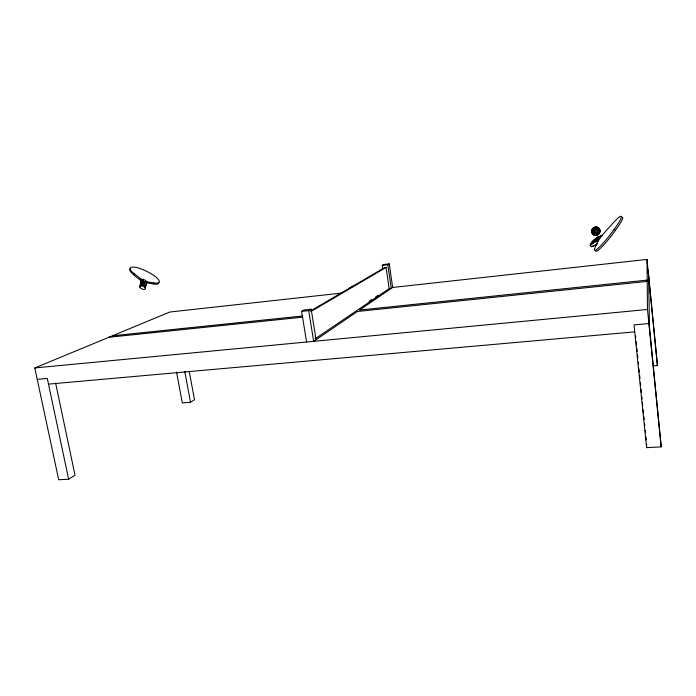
<?xml version="1.0" encoding="UTF-8"?>
<svg xmlns="http://www.w3.org/2000/svg" width="696" height="696" viewBox="0 0 696 696"><rect width="100%" height="100%" fill="white"/><g stroke="black" fill="none" stroke-linecap="round" stroke-linejoin="round"><path stroke-width="1.04" d="M590.469 243.835L592.374 241.19L597.377 237.301L602.362 235.265L600.552 236.005L598.603 238.728L598.447 240.694L590.46 243.826L590.208 245.671L591.617 246.715L596.368 244.766L597.699 243.504M145.516 288.222L144.559 287.039L146.325 284.281L145.568 280.445L146.464 281.697L146.325 284.281L144.899 289.44L143.324 289.475L140.783 288.309L139.818 287.117L141.488 279.409L143.08 279.296L145.56 280.453M144.507 283.916L142.758 283.35L143.341 283.472M144.62 283.228L142.288 282.158M144.698 282.68L143.028 281.697L144.751 282.35M142.689 284.099L143.55 284.003L144.986 285.151L142.054 284.107L144.142 285.404L142.567 284.177M591.852 230.115C593.471 228.305 600.152 230.341 599.43 232.76A4.098 3.784 69.4 0 1 594.836 235.013A4.098 3.784 69.4 0 1 592.078 230.219A4.098 3.784 69.4 0 1 596.194 227.14M139.818 287.117L141.488 279.409L133.945 273.519A15.138 4.237 26.2 0 1 131.622 267.168A15.138 4.237 26.2 0 1 145.507 270.805A15.129 4.228 26.2 0 1 158.444 279.583A15.129 4.228 26.2 0 1 154.643 283.072L146.464 281.697L145.942 282.724L154.129 284.081A15.121 4.246 26.2 0 0 158.819 282.802M140.966 280.436L135.007 276.051L134.067 274.998L134.58 273.972M140.131 280.053L140.653 279.026M146.769 283.107L147.291 282.08M153.451 283.933L153.964 282.915M596.916 227.836L597.333 227.261L594.297 234.926M595.15 239.876L595.445 239.433L593.323 241.695M143.08 279.296L141.288 281.976L142.01 285.873L144.55 287.039M594.219 240.451L594.819 239.815L593.914 241.399L596.255 238.545M594.236 240.677L594.41 240.25M597.098 238.737L596.141 239.972L597.429 238.189L596.011 240.39L598.238 237.675L597.029 238.919M593.827 240.468C596.054 237.71 590.826 244.374 593.523 241.251M594.071 240.981L593.497 241.451M594.019 240.381L597.368 237.292L600.561 236.014M590.208 245.671L598.603 238.728M653.379 365.896L657.381 365.583L657.259 363.042L646.993 259.425L392.675 287.457L359.536 310.059L647.193 280.105M315.201 338.743L389.168 288.657L391.265 288.422L387.803 264.715L389.247 263.88L392.675 287.457M369.202 301.342L371.864 299.55M375.405 297.166L378.058 295.374M341.962 293.051L169.833 312.025L34.8 367.949L58.699 479.762L68.643 479.222L75.011 475.203L55.654 383.218M176.532 372.055L182.326 402.923L190.521 402.279L194.489 399.774L189.19 371.185M594.419 240.085L592.792 242.443M597.011 238.45L595.837 240.163M348.748 288.605L353.185 286.004M310.834 311.599L386.062 267.421L389.168 288.657M310.964 310.703L384.688 267.586L386.062 267.421M306.588 342.014L301.603 311.399L308.702 310.651L311.155 309.224L316.062 339.7M301.603 311.399L304.1 309.972L311.155 309.224M382.704 268.595L382.226 265.367L383.696 264.532L389.247 263.88M591.617 246.715L596.368 244.766M143.245 282.593L144.211 283.037M143.011 282.489L144.446 283.15M598.838 232.89L599.43 232.76M382.226 265.367L387.803 264.715M112.474 335.785L302.534 315.993M108.933 337.255L302.734 317.15M647.21 281.41L357.474 311.469L313.661 341.336L308.702 310.651M34.8 367.949L647.48 309.485L646.993 259.425M37.236 379.346L47.293 378.424L68.643 479.222M48.502 384.122L634.735 331.861M646.61 447.667L661.2 446.875L648.837 320.691L648.881 323.536L634.013 324.893L646.61 447.667L646.601 444.135M140.435 285.899L142.019 285.873M143.794 282.002L143.454 282.106M143.837 284.246C140.679 283.107 144.916 284.899 144.316 283.925M143.794 284.046L143.393 283.498M134.067 274.998L133.423 274.537A15.138 4.246 26.2 0 1 130.439 268.421M614.116 229.402A20.367 2.601 -51.7 0 1 599.299 247.132A20.367 2.601 -51.7 0 1 595.089 247.628C598.142 238.597 605.398 231.655 611.636 224.643A20.367 2.601 -51.6 0 1 621.38 216.439A20.367 2.601 -51.6 0 1 614.116 229.402L615.412 230.367A20.367 2.636 -51.6 0 1 602.014 246.671A20.367 2.636 -51.6 0 1 595.689 250.464M144.081 283.811L143.62 283.603M184.753 371.316L190.521 402.279M635.544 335.394L635.761 337.551M636.205 341.866L636.535 345.103M636.866 348.339L637.197 351.576M637.536 354.803L637.867 358.04M638.31 362.355L638.528 364.513M638.971 368.828L639.302 372.064M639.633 375.301L639.963 378.537M640.407 382.852L640.625 385.01M641.068 389.325L641.399 392.561M641.842 396.877L642.069 399.025M642.399 402.262L642.73 405.498M643.174 409.814L643.504 413.05M643.835 416.286L644.165 419.523M644.609 423.838L644.827 425.995M645.27 430.311L645.497 432.468M645.94 436.784L646.271 440.02M657.381 365.583L648.037 269.961M647.48 309.485L661.2 446.875M648.594 276.877L649.525 327.599M596.663 227.74A4.176 1.366 -63.7 0 1 598.029 228.932A4.176 1.366 -63.7 0 1 595.785 233.812A4.176 1.366 -63.7 0 1 593.653 234.282M597.899 228.001A4.115 3.28 87.5 0 0 597.168 227.427A4.193 2.279 -57.4 0 1 598.699 230.245A4.193 2.279 -57.4 0 1 595.515 234.569A4.193 2.279 -57.4 0 1 592.896 233.238M596.107 227.2A4.159 3.958 16.5 0 0 591.983 232.507A4.159 3.958 16.5 0 0 598.847 233.978A4.159 3.958 16.5 0 0 597.168 227.427A4.211 3.019 -48.5 0 1 599.299 231.02A4.211 3.019 -48.5 0 1 595.123 234.865A4.211 3.019 -48.5 0 1 592.287 231.925M599.317 229.654A4.098 3.784 69.4 0 0 597.168 227.427A4.237 3.55 -34.8 0 1 599.648 231.794A4.237 3.55 -34.8 0 1 594.523 234.891A4.237 3.55 -34.8 0 1 592.052 230.515M597.168 227.427A4.237 3.845 -14.7 0 1 599.717 232.516A4.237 3.845 -14.7 0 1 593.853 234.648A4.237 3.845 -14.7 0 1 592.331 229.184M593.044 228.392A4.237 3.845 -14.7 0 1 594.993 227.409M599.613 230.68A4.098 3.784 69.4 0 1 599.648 231.742M597.777 234.517A4.115 3.28 87.5 0 1 592.644 232.046A4.115 3.28 87.5 0 1 596.35 227.105M596.472 235.022A4.133 2.558 -84.1 0 1 593.479 233.212A4.133 2.558 -84.1 0 1 594.393 227.992A4.133 2.558 -84.1 0 1 597.69 228.01M595.811 234.944A4.141 1.67 -78.3 0 1 594.019 233.273A4.141 1.67 -78.3 0 1 595.245 228.088A4.141 1.67 -78.3 0 1 597.455 227.975M595.08 234.778A4.159 0.67 -73.4 0 1 594.61 233.395A4.159 0.67 -73.4 0 1 596.176 228.288A4.159 0.67 -73.4 0 1 597.185 227.923M622.32 217.187A20.367 2.627 -51.6 0 1 615.412 230.367M144.542 283.69L142.219 282.62L144.542 283.69M144.664 282.907L143.002 282.141L144.664 282.907M143.176 281.036L145.394 282.411L143.176 281.036M594.88 240.72L597.29 237.945L594.88 240.72M596.837 239.32L597.89 238.075L596.837 239.32M595.123 240.433L596.194 239.102L595.123 240.433M593.688 240.685L593.688 240.685M144.516 281.897L143.376 281.297L144.516 281.897"/></g></svg>
